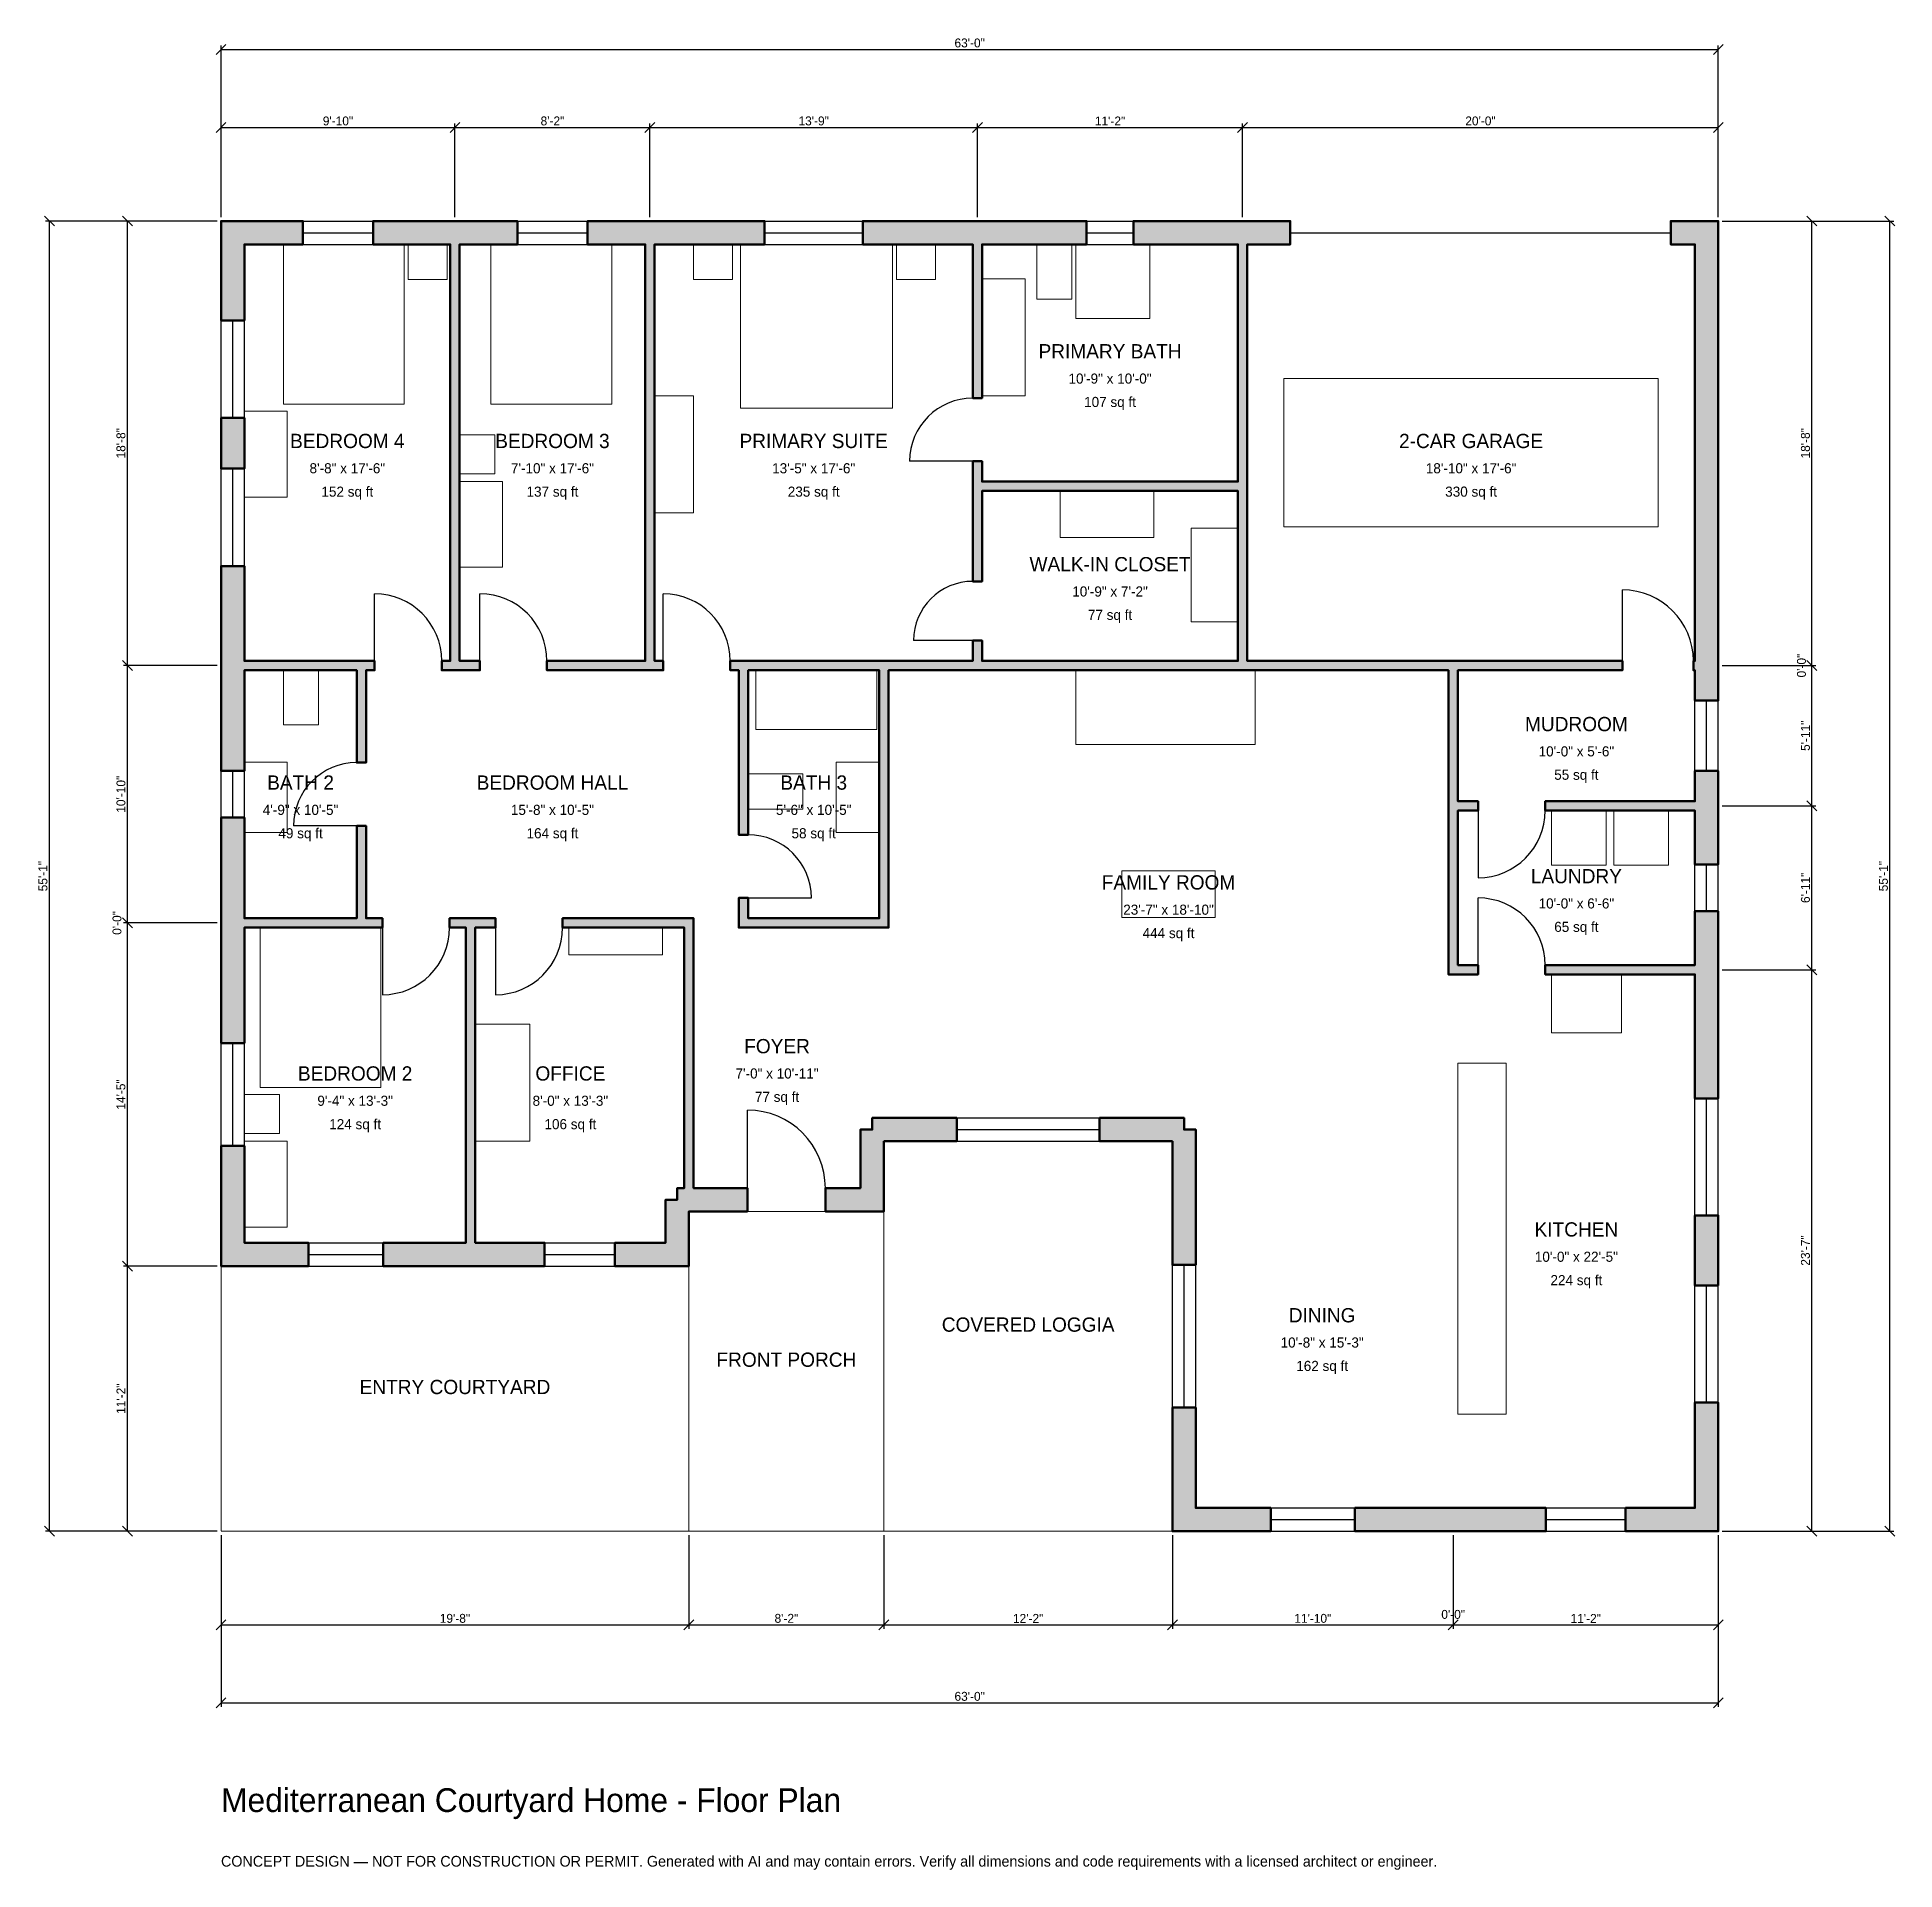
# Model space of a CAD drawing. Header units: inches. Extents: x -93 to 845, y -171 to 754.
import ezdxf
from ezdxf.enums import TextEntityAlignment as Align

# ---------------------------------------------------------------- set-up
doc = ezdxf.new("R2010")
doc.units = ezdxf.units.IN
doc.header["$MEASUREMENT"] = 0
doc.linetypes.add('DASHED', pattern=[0.6, 0.5, -0.1])
for name, color, linetype, lineweight in [('A-ANNO-DIMS', 1, 'Continuous', 13), ('A-ANNO-TEXT', 7, 'Continuous', 18), ('A-AREA-IDEN', 7, 'Continuous', 18), ('A-DOOR', 2, 'Continuous', 25), ('A-FLOR-FIXT', 9, 'Continuous', 13), ('A-FURN', 9, 'Continuous', 13), ('A-GLAZ', 4, 'Continuous', 25), ('A-SITE-PAVE', 8, 'Continuous', 13), ('A-WALL', 7, 'Continuous', 50), ('A-WALL-PATT', 8, 'Continuous', 13)]:
    doc.layers.add(name, color=color, linetype=linetype, lineweight=lineweight)
doc.dimstyles.new('PLAN', dxfattribs={"dimtxt": 4.5, "dimasz": 3, "dimexe": 2, "dimexo": 2, "dimgap": 1, "dimtad": 1, "dimdec": 0, "dimlunit": 4, "dimtsz": 2.5, "dimcen": 2.5, "dimclrd": 1, "dimclre": 1, "dimazin": 3, "dimtfac": 1, "dimtmove": 0, "dimatfit": 3})

msp = doc.modelspace()

# ---------------------------------------------------------------- hatches: boundary and pattern name
at = {"layer": 'A-WALL-PATT'}
h = msp.add_hatch(dxfattribs=at)
h.set_pattern_fill('ANSI31', color=8, scale=0.8)
h.paths.add_polyline_path([(120.0787, 133.8583), (81.8898, 133.8583), (81.8898, 145.6693), (120.0787, 145.6693), (123.622, 145.6693), (123.622, 304.7244), (115.3543, 304.7244), (115.3543, 309.4488), (123.622, 309.4488), (128.3465, 309.4488), (138.5827, 309.4488), (138.5827, 304.7244), (128.3465, 304.7244), (128.3465, 145.6693), (131.8898, 145.6693), (163.3858, 145.6693), (163.3858, 133.8583), (131.8898, 133.8583), (128.3465, 133.8583), (128.3465, 133.8582), (123.622, 133.8582), (123.622, 133.8583), (120.0787, 133.8583)])
h.paths.add_polyline_path([(11.811, 133.8583), (11.811, 133.8582), (0, 133.8582), (0, 133.8582), (0, 133.8583), (0, 133.8583), (0, 145.6693), (0, 145.6693), (0, 194.4882), (11.811, 194.4882), (11.811, 145.6693), (44.0945, 145.6693), (44.0945, 133.8583), (11.811, 133.8583)])
h.paths.add_polyline_path([(0, 301.1811), (0, 304.7244), (0, 304.7244), (0, 309.4488), (0, 309.4488), (0, 312.9921), (0, 360.2362), (11.811, 360.2362), (11.811, 312.9921), (11.811, 309.4488), (68.5039, 309.4488), (68.5039, 356.1024), (73.2283, 356.1024), (73.2283, 309.4488), (81.4961, 309.4488), (81.4961, 304.7244), (73.2283, 304.7244), (73.2283, 304.7244), (68.5039, 304.7244), (68.5039, 304.7244), (11.811, 304.7244), (11.811, 301.1811), (11.811, 246.4567), (0, 246.4567), (0, 301.1811)])
h.paths.add_polyline_path([(0, 431.1024), (0, 434.6457), (0, 434.6457), (0, 439.3701), (0, 439.3701), (0, 442.9134), (0, 487.2047), (11.811, 487.2047), (11.811, 442.9134), (11.811, 439.3701), (68.5039, 439.3701), (73.2283, 439.3701), (77.5591, 439.3701), (77.5591, 434.6457), (73.2283, 434.6457), (73.2283, 387.9921), (68.5039, 387.9921), (68.5039, 434.6457), (11.811, 434.6457), (11.811, 431.1024), (11.811, 383.8583), (0, 383.8583), (0, 431.1024)])
h.paths.add_polyline_path([(0, 562.0079), (11.811, 562.0079), (11.811, 536.4173), (0, 536.4173), (0, 562.0079)])
h.paths.add_polyline_path([(0, 649.6063), (0, 649.6063), (0, 661.4173), (0, 661.4173), (0, 661.4174), (0, 661.4174), (11.811, 661.4174), (11.811, 661.4173), (41.3386, 661.4173), (41.3386, 649.6063), (11.811, 649.6063), (11.811, 611.2205), (0, 611.2205), (0, 649.6063)])
h.paths.add_polyline_path([(112.2047, 661.4173), (115.748, 661.4173), (115.748, 661.4174), (120.4724, 661.4174), (120.4724, 661.4173), (124.0157, 661.4173), (149.6063, 661.4173), (149.6063, 649.6063), (124.0157, 649.6063), (120.4724, 649.6063), (120.4724, 439.3701), (130.7087, 439.3701), (130.7087, 434.6457), (120.4724, 434.6457), (115.748, 434.6457), (111.4173, 434.6457), (111.4173, 439.3701), (115.748, 439.3701), (115.748, 649.6063), (112.2047, 649.6063), (76.7717, 649.6063), (76.7717, 661.4173), (112.2047, 661.4173)])
h.paths.add_polyline_path([(210.6299, 661.4173), (214.1732, 661.4173), (214.1732, 661.4174), (218.8976, 661.4174), (218.8976, 661.4173), (222.4409, 661.4173), (274.4094, 661.4173), (274.4094, 649.6063), (222.4409, 649.6063), (218.8976, 649.6063), (218.8976, 439.3701), (223.2283, 439.3701), (223.2283, 434.6457), (218.8976, 434.6457), (214.1732, 434.6457), (164.5669, 434.6457), (164.5669, 439.3701), (214.1732, 439.3701), (214.1732, 649.6063), (210.6299, 649.6063), (185.0394, 649.6063), (185.0394, 661.4173), (210.6299, 661.4173)])
h.paths.add_polyline_path([(375.9843, 661.4173), (379.5276, 661.4173), (379.5276, 661.4174), (384.252, 661.4174), (384.252, 661.4173), (387.7953, 661.4173), (437.0079, 661.4173), (437.0079, 649.6063), (387.7953, 649.6063), (384.252, 649.6063), (384.252, 572.0472), (379.5276, 572.0472), (379.5276, 649.6063), (375.9843, 649.6063), (324.0157, 649.6063), (324.0157, 661.4173), (375.9843, 661.4173)])
h.paths.add_polyline_path([(509.8425, 661.4173), (513.3858, 661.4173), (513.3858, 661.4174), (518.1102, 661.4174), (518.1102, 661.4173), (521.6535, 661.4173), (539.7638, 661.4173), (539.7638, 649.6063), (521.6535, 649.6063), (518.1102, 649.6063), (518.1102, 529.9213), (518.1102, 525.1968), (518.1102, 525.1968), (518.1102, 439.3701), (619.685, 439.3701), (619.685, 439.3701), (707.4803, 439.3701), (707.4803, 434.6457), (624.4094, 434.6457), (624.4094, 434.6457), (624.4094, 368.5039), (634.6457, 368.5039), (634.6457, 363.7795), (624.4094, 363.7795), (624.4094, 285.8268), (634.6457, 285.8268), (634.6457, 281.1024), (624.4094, 281.1024), (619.685, 281.1024), (619.685, 285.8268), (619.685, 363.7795), (619.685, 368.5039), (619.685, 434.6457), (518.1102, 434.6457), (513.3858, 434.6457), (384.252, 434.6457), (379.5276, 434.6457), (337.0079, 434.6457), (337.0079, 309.4488), (337.0079, 304.7244), (332.2835, 304.7244), (266.1417, 304.7244), (261.4173, 304.7244), (261.4173, 309.4488), (261.4173, 319.685), (266.1417, 319.685), (266.1417, 309.4488), (332.2835, 309.4488), (332.2835, 434.6457), (266.1417, 434.6457), (266.1417, 351.5748), (261.4173, 351.5748), (261.4173, 434.6457), (257.0866, 434.6457), (257.0866, 439.3701), (261.4173, 439.3701), (266.1417, 439.3701), (332.2835, 439.3701), (337.0079, 439.3701), (379.5276, 439.3701), (379.5276, 449.6063), (384.252, 449.6063), (384.252, 439.3701), (513.3858, 439.3701), (513.3858, 525.1968), (384.252, 525.1968), (384.252, 479.5276), (379.5276, 479.5276), (379.5276, 525.1968), (379.5276, 525.1968), (379.5276, 529.9213), (379.5276, 540.1575), (384.252, 540.1575), (384.252, 529.9213), (513.3858, 529.9213), (513.3858, 649.6063), (509.8425, 649.6063), (460.6299, 649.6063), (460.6299, 661.4173), (509.8425, 661.4173)])
h.paths.add_polyline_path([(744.0945, 661.4173), (744.0945, 661.4174), (755.9055, 661.4174), (755.9055, 661.4173), (755.9056, 661.4173), (755.9056, 649.6063), (755.9055, 649.6063), (755.9055, 442.9134), (755.9055, 439.3701), (755.9056, 439.3701), (755.9056, 434.6457), (755.9055, 434.6457), (755.9055, 431.1024), (755.9055, 419.2913), (744.0945, 419.2913), (744.0945, 431.1024), (744.0945, 434.6457), (743.3071, 434.6457), (743.3071, 439.3701), (744.0945, 439.3701), (744.0945, 442.9134), (744.0945, 649.6063), (731.8898, 649.6063), (731.8898, 661.4173), (744.0945, 661.4173)])
h.paths.add_polyline_path([(755.9055, 372.0472), (755.9055, 368.5039), (755.9056, 368.5039), (755.9056, 363.7795), (755.9055, 363.7795), (755.9055, 360.2362), (755.9055, 336.6142), (744.0945, 336.6142), (744.0945, 360.2362), (744.0945, 363.7795), (668.5039, 363.7795), (668.5039, 368.5039), (744.0945, 368.5039), (744.0945, 372.0472), (744.0945, 383.8583), (755.9055, 383.8583), (755.9055, 372.0472)])
h.paths.add_polyline_path([(755.9055, 289.3701), (755.9055, 285.8268), (755.9056, 285.8268), (755.9056, 281.1024), (755.9055, 281.1024), (755.9055, 277.5591), (755.9055, 218.5039), (744.0945, 218.5039), (744.0945, 277.5591), (744.0945, 281.1024), (668.5039, 281.1024), (668.5039, 285.8268), (744.0945, 285.8268), (744.0945, 289.3701), (744.0945, 312.9921), (755.9055, 312.9921), (755.9055, 289.3701)])
h.paths.add_polyline_path([(755.9055, 124.0157), (744.0945, 124.0157), (744.0945, 159.4488), (755.9055, 159.4488), (755.9055, 124.0157)])
h.paths.add_polyline_path([(755.9055, 11.811), (755.9056, 11.811), (755.9056, 0), (755.9056, 0), (755.9055, 0), (755.9055, 0), (744.0945, 0), (744.0945, 0), (709.0551, 0), (709.0551, 11.811), (744.0945, 11.811), (744.0945, 64.9606), (755.9055, 64.9606), (755.9055, 11.811)])
h.paths.add_polyline_path([(627.9528, 0), (616.1417, 0), (572.4409, 0), (572.4409, 11.811), (616.1417, 11.811), (627.9528, 11.811), (668.8976, 11.811), (668.8976, 0), (627.9528, 0)])
h.paths.add_polyline_path([(492.126, 0), (492.126, 0), (480.315, 0), (480.315, 0), (480.3149, 0), (480.3149, 0), (480.3149, 11.811), (480.315, 11.811), (480.315, 62.4016), (492.126, 62.4016), (492.126, 11.811), (529.9213, 11.811), (529.9213, 0), (492.126, 0)])
h.paths.add_polyline_path([(480.315, 196.8504), (443.5039, 196.8504), (443.5039, 208.6614), (486.2205, 208.6614), (486.2205, 202.7559), (492.126, 202.7559), (492.126, 134.4488), (480.315, 134.4488), (480.315, 196.8504)])
h.paths.add_polyline_path([(334.6457, 196.8504), (334.6457, 173.2283), (334.6457, 173.2283), (334.6457, 161.4173), (334.6457, 161.4173), (334.6457, 161.4173), (322.8346, 161.4173), (322.8346, 161.4173), (305.1181, 161.4173), (305.1181, 173.2283), (322.8346, 173.2283), (322.8346, 202.7559), (328.7402, 202.7559), (328.7402, 208.6614), (371.4567, 208.6614), (371.4567, 196.8504), (334.6457, 196.8504)])
h.paths.add_polyline_path([(238.5827, 161.4173), (238.5827, 161.4173), (236.2205, 161.4173), (236.2205, 159.0551), (236.2205, 159.0551), (236.2205, 145.6693), (236.2205, 145.6693), (236.2205, 133.8583), (236.2205, 133.8583), (236.2205, 133.8582), (224.4094, 133.8582), (224.4094, 133.8583), (198.8189, 133.8583), (198.8189, 145.6693), (224.4094, 145.6693), (224.4094, 167.3228), (230.315, 167.3228), (230.315, 173.2283), (233.8583, 173.2283), (233.8583, 304.7244), (172.4409, 304.7244), (172.4409, 309.4488), (238.5827, 309.4488), (238.5827, 309.4488), (238.5827, 304.7244), (238.5827, 173.2283), (265.748, 173.2283), (265.748, 161.4173), (238.5827, 161.4173)])

# ---------------------------------------------------------------- linework, layer by layer
at = {"layer": 'A-DOOR', "linetype": 'DASHED'}
msp.add_line((539.7638, 655.5118), (731.8898, 655.5118), dxfattribs=at)
at = {"layer": 'A-DOOR'}
for p, q in [((379.5276, 540.1575), (347.6378, 540.1575)), ((77.5591, 439.3701), (77.5591, 473.2283)), ((130.7087, 439.3701), (130.7087, 473.2283)), ((223.2283, 439.3701), (223.2283, 473.2283)), ((707.4803, 439.3701), (707.4803, 475.1968)), ((379.5276, 449.6063), (349.6063, 449.6063)), ((634.6457, 363.7795), (634.6457, 329.9213)), ((68.5039, 356.1024), (36.6142, 356.1024)), ((266.1417, 319.685), (298.0315, 319.685)), ((634.6457, 285.8268), (634.6457, 319.685)), ((81.4961, 304.7244), (81.4961, 270.8661)), ((138.5827, 304.7244), (138.5827, 270.8661)), ((265.748, 173.2283), (265.748, 212.5984))]:
    msp.add_line(p, q, dxfattribs=at)
for centre, radius, start, end in [((379.5276, 540.1575), 31.8898, 90, 180), ((379.5276, 449.6063), 29.9213, 90, 180), ((77.5591, 439.3701), 33.8583, 0, 90), ((130.7087, 439.3701), 33.8583, 0, 90), ((223.2283, 439.3701), 33.8583, 0, 90), ((707.4803, 439.3701), 35.8268, 0, 90), ((68.5039, 356.1024), 31.8898, 90, 180), ((634.6457, 363.7795), 33.8583, 270, 360), ((266.1417, 319.685), 31.8898, 0, 90), ((634.6457, 285.8268), 33.8583, 0, 90), ((81.4961, 304.7244), 33.8583, 270, 360), ((138.5827, 304.7244), 33.8583, 270, 360), ((265.748, 173.2283), 39.3701, 0, 90)]:
    msp.add_arc(centre, radius, start, end, dxfattribs=at)
at = {"layer": 'A-FLOR-FIXT'}
for points in [[(411.811, 622.0472), (429.5276, 622.0472), (429.5276, 649.6063), (411.811, 649.6063)], [(431.4961, 612.2047), (468.8976, 612.2047), (468.8976, 649.6063), (431.4961, 649.6063)], [(384.252, 573.2283), (405.9055, 573.2283), (405.9055, 632.2835), (384.252, 632.2835)], [(31.4961, 407.0866), (49.2126, 407.0866), (49.2126, 434.6457), (31.4961, 434.6457)], [(270.0787, 404.7244), (331.1024, 404.7244), (331.1024, 434.6457), (270.0787, 434.6457)], [(11.811, 352.7559), (33.4646, 352.7559), (33.4646, 388.189), (11.811, 388.189)], [(310.6299, 352.7559), (332.2835, 352.7559), (332.2835, 388.189), (310.6299, 388.189)], [(266.1417, 364.5669), (293.7008, 364.5669), (293.7008, 382.2835), (266.1417, 382.2835)], [(624.4094, 59.0551), (648.8189, 59.0551), (648.8189, 236.2205), (624.4094, 236.2205)]]:
    msp.add_lwpolyline(points, close=True, dxfattribs=at)
at = {"layer": 'A-FURN'}
for points in [[(31.4961, 568.8976), (92.5197, 568.8976), (92.5197, 649.6063), (31.4961, 649.6063)], [(94.4882, 631.8898), (114.1732, 631.8898), (114.1732, 649.6063), (94.4882, 649.6063)], [(136.2205, 568.8976), (197.2441, 568.8976), (197.2441, 649.6063), (136.2205, 649.6063)], [(238.5827, 631.8898), (258.2677, 631.8898), (258.2677, 649.6063), (238.5827, 649.6063)], [(262.2047, 566.9291), (338.9764, 566.9291), (338.9764, 649.6063), (262.2047, 649.6063)], [(340.9449, 631.8898), (360.6299, 631.8898), (360.6299, 649.6063), (340.9449, 649.6063)], [(536.6142, 507.0866), (725.5906, 507.0866), (725.5906, 581.8898), (536.6142, 581.8898)], [(218.8976, 514.1732), (238.5827, 514.1732), (238.5827, 573.2283), (218.8976, 573.2283)], [(11.811, 522.0472), (33.4646, 522.0472), (33.4646, 565.3543), (11.811, 565.3543)], [(120.4724, 533.8583), (138.189, 533.8583), (138.189, 553.5433), (120.4724, 553.5433)], [(120.4724, 486.6142), (142.126, 486.6142), (142.126, 529.9213), (120.4724, 529.9213)], [(423.622, 501.5748), (470.8661, 501.5748), (470.8661, 525.1968), (423.622, 525.1968)], [(489.7638, 459.0551), (513.3858, 459.0551), (513.3858, 506.2992), (489.7638, 506.2992)], [(431.4961, 397.2441), (522.0472, 397.2441), (522.0472, 434.6457), (431.4961, 434.6457)], [(671.6535, 336.2205), (699.2126, 336.2205), (699.2126, 363.7795), (671.6535, 363.7795)], [(703.1496, 336.2205), (730.7087, 336.2205), (730.7087, 363.7795), (703.1496, 363.7795)], [(454.7244, 309.8425), (501.9685, 309.8425), (501.9685, 333.4646), (454.7244, 333.4646)], [(19.685, 224.0157), (80.7087, 224.0157), (80.7087, 304.7244), (19.685, 304.7244)], [(175.5906, 290.9449), (222.8346, 290.9449), (222.8346, 304.7244), (175.5906, 304.7244)], [(671.6535, 251.5748), (707.0866, 251.5748), (707.0866, 281.1024), (671.6535, 281.1024)], [(128.3465, 196.8504), (155.9055, 196.8504), (155.9055, 255.9055), (128.3465, 255.9055)], [(11.811, 200.7874), (29.5276, 200.7874), (29.5276, 220.4724), (11.811, 220.4724)], [(11.811, 153.5433), (33.4646, 153.5433), (33.4646, 196.8504), (11.811, 196.8504)]]:
    msp.add_lwpolyline(points, close=True, dxfattribs=at)
at = {"layer": 'A-GLAZ'}
for p, q in [((41.3386, 661.4173), (76.7717, 661.4173)), ((149.6063, 661.4173), (185.0394, 661.4173)), ((274.4094, 661.4173), (324.0157, 661.4173)), ((437.0079, 661.4173), (460.6299, 661.4173)), ((41.3386, 655.5118), (76.7717, 655.5118)), ((41.3386, 649.6063), (76.7717, 649.6063)), ((149.6063, 655.5118), (185.0394, 655.5118)), ((149.6063, 649.6063), (185.0394, 649.6063)), ((274.4094, 655.5118), (324.0157, 655.5118)), ((274.4094, 649.6063), (324.0157, 649.6063)), ((437.0079, 655.5118), (460.6299, 655.5118)), ((437.0079, 649.6063), (460.6299, 649.6063)), ((0, 562.0079), (0, 611.2205)), ((5.9055, 562.0079), (5.9055, 611.2205)), ((11.811, 562.0079), (11.811, 611.2205)), ((0, 487.2047), (0, 536.4173)), ((5.9055, 487.2047), (5.9055, 536.4173)), ((11.811, 487.2047), (11.811, 536.4173)), ((744.0945, 383.8583), (744.0945, 419.2913)), ((750, 383.8583), (750, 419.2913)), ((755.9055, 383.8583), (755.9055, 419.2913)), ((0, 360.2362), (0, 383.8583)), ((5.9055, 360.2362), (5.9055, 383.8583)), ((11.811, 360.2362), (11.811, 383.8583)), ((744.0945, 312.9921), (744.0945, 336.6142)), ((750, 312.9921), (750, 336.6142)), ((755.9055, 312.9921), (755.9055, 336.6142)), ((0, 194.4882), (0, 246.4567)), ((5.9055, 194.4882), (5.9055, 246.4567)), ((11.811, 194.4882), (11.811, 246.4567)), ((744.0945, 159.4488), (744.0945, 218.5039)), ((750, 159.4488), (750, 218.5039)), ((755.9055, 159.4488), (755.9055, 218.5039)), ((371.4567, 208.6614), (443.5039, 208.6614)), ((371.4567, 202.7559), (443.5039, 202.7559)), ((371.4567, 196.8504), (443.5039, 196.8504)), ((44.0945, 145.6693), (81.8898, 145.6693)), ((163.3858, 145.6693), (198.8189, 145.6693)), ((44.0945, 139.7638), (81.8898, 139.7638)), ((44.0945, 133.8583), (81.8898, 133.8583)), ((163.3858, 139.7638), (198.8189, 139.7638)), ((163.3858, 133.8583), (198.8189, 133.8583)), ((480.315, 62.4016), (480.315, 134.4488)), ((486.2205, 62.4016), (486.2205, 134.4488)), ((492.126, 62.4016), (492.126, 134.4488)), ((744.0945, 64.9606), (744.0945, 124.0157)), ((750, 64.9606), (750, 124.0157)), ((755.9055, 64.9606), (755.9055, 124.0157)), ((529.9213, 11.811), (572.4409, 11.811)), ((668.8976, 11.811), (709.0551, 11.811)), ((529.9213, 5.9055), (572.4409, 5.9055)), ((529.9213, 0), (572.4409, 0)), ((668.8976, 5.9055), (709.0551, 5.9055)), ((668.8976, 0), (709.0551, 0))]:
    msp.add_line(p, q, dxfattribs=at)
at = {"layer": 'A-SITE-PAVE', "linetype": 'DASHED'}
for points in [[(334.6457, 0), (480.315, 0), (480.315, 196.8504), (334.6457, 196.8504)], [(236.2205, 0), (334.6457, 0), (334.6457, 161.4173), (236.2205, 161.4173)], [(0, 0), (236.2205, 0), (236.2205, 133.8583), (0, 133.8583)]]:
    msp.add_lwpolyline(points, close=True, dxfattribs=at)
at = {"layer": 'A-WALL'}
for points in [[(0, 649.6063), (0, 649.6063), (0, 661.4173), (0, 661.4173), (0, 661.4174), (0, 661.4174), (11.811, 661.4174), (11.811, 661.4173), (41.3386, 661.4173), (41.3386, 649.6063), (11.811, 649.6063), (11.811, 611.2205), (0, 611.2205), (0, 649.6063)], [(112.2047, 661.4173), (115.748, 661.4173), (115.748, 661.4174), (120.4724, 661.4174), (120.4724, 661.4173), (124.0157, 661.4173), (149.6063, 661.4173), (149.6063, 649.6063), (124.0157, 649.6063), (120.4724, 649.6063), (120.4724, 439.3701), (130.7087, 439.3701), (130.7087, 434.6457), (120.4724, 434.6457), (115.748, 434.6457), (111.4173, 434.6457), (111.4173, 439.3701), (115.748, 439.3701), (115.748, 649.6063), (112.2047, 649.6063), (76.7717, 649.6063), (76.7717, 661.4173), (112.2047, 661.4173)], [(210.6299, 661.4173), (214.1732, 661.4173), (214.1732, 661.4174), (218.8976, 661.4174), (218.8976, 661.4173), (222.4409, 661.4173), (274.4094, 661.4173), (274.4094, 649.6063), (222.4409, 649.6063), (218.8976, 649.6063), (218.8976, 439.3701), (223.2283, 439.3701), (223.2283, 434.6457), (218.8976, 434.6457), (214.1732, 434.6457), (164.5669, 434.6457), (164.5669, 439.3701), (214.1732, 439.3701), (214.1732, 649.6063), (210.6299, 649.6063), (185.0394, 649.6063), (185.0394, 661.4173), (210.6299, 661.4173)], [(509.8425, 661.4173), (513.3858, 661.4173), (513.3858, 661.4174), (518.1102, 661.4174), (518.1102, 661.4173), (521.6535, 661.4173), (539.7638, 661.4173), (539.7638, 649.6063), (521.6535, 649.6063), (518.1102, 649.6063), (518.1102, 529.9213), (518.1102, 525.1968), (518.1102, 525.1968), (518.1102, 439.3701), (619.685, 439.3701), (619.685, 439.3701), (707.4803, 439.3701), (707.4803, 434.6457), (624.4094, 434.6457), (624.4094, 434.6457), (624.4094, 368.5039), (634.6457, 368.5039), (634.6457, 363.7795), (624.4094, 363.7795), (624.4094, 285.8268), (634.6457, 285.8268), (634.6457, 281.1024), (624.4094, 281.1024), (619.685, 281.1024), (619.685, 285.8268), (619.685, 363.7795), (619.685, 368.5039), (619.685, 434.6457), (518.1102, 434.6457), (513.3858, 434.6457), (384.252, 434.6457), (379.5276, 434.6457), (337.0079, 434.6457), (337.0079, 309.4488), (337.0079, 304.7244), (332.2835, 304.7244), (266.1417, 304.7244), (261.4173, 304.7244), (261.4173, 309.4488), (261.4173, 319.685), (266.1417, 319.685), (266.1417, 309.4488), (332.2835, 309.4488), (332.2835, 434.6457), (266.1417, 434.6457), (266.1417, 351.5748), (261.4173, 351.5748), (261.4173, 434.6457), (257.0866, 434.6457), (257.0866, 439.3701), (261.4173, 439.3701), (266.1417, 439.3701), (332.2835, 439.3701), (337.0079, 439.3701), (379.5276, 439.3701), (379.5276, 449.6063), (384.252, 449.6063), (384.252, 439.3701), (513.3858, 439.3701), (513.3858, 525.1968), (384.252, 525.1968), (384.252, 479.5276), (379.5276, 479.5276), (379.5276, 525.1968), (379.5276, 525.1968), (379.5276, 529.9213), (379.5276, 540.1575), (384.252, 540.1575), (384.252, 529.9213), (513.3858, 529.9213), (513.3858, 649.6063), (509.8425, 649.6063), (460.6299, 649.6063), (460.6299, 661.4173), (509.8425, 661.4173)], [(375.9843, 661.4173), (379.5276, 661.4173), (379.5276, 661.4174), (384.252, 661.4174), (384.252, 661.4173), (387.7953, 661.4173), (437.0079, 661.4173), (437.0079, 649.6063), (387.7953, 649.6063), (384.252, 649.6063), (384.252, 572.0472), (379.5276, 572.0472), (379.5276, 649.6063), (375.9843, 649.6063), (324.0157, 649.6063), (324.0157, 661.4173), (375.9843, 661.4173)], [(744.0945, 661.4173), (744.0945, 661.4174), (755.9055, 661.4174), (755.9055, 661.4173), (755.9056, 661.4173), (755.9056, 649.6063), (755.9055, 649.6063), (755.9055, 442.9134), (755.9055, 439.3701), (755.9056, 439.3701), (755.9056, 434.6457), (755.9055, 434.6457), (755.9055, 431.1024), (755.9055, 419.2913), (744.0945, 419.2913), (744.0945, 431.1024), (744.0945, 434.6457), (743.3071, 434.6457), (743.3071, 439.3701), (744.0945, 439.3701), (744.0945, 442.9134), (744.0945, 649.6063), (731.8898, 649.6063), (731.8898, 661.4173), (744.0945, 661.4173)], [(0, 562.0079), (11.811, 562.0079), (11.811, 536.4173), (0, 536.4173), (0, 562.0079)], [(0, 431.1024), (0, 434.6457), (0, 434.6457), (0, 439.3701), (0, 439.3701), (0, 442.9134), (0, 487.2047), (11.811, 487.2047), (11.811, 442.9134), (11.811, 439.3701), (68.5039, 439.3701), (73.2283, 439.3701), (77.5591, 439.3701), (77.5591, 434.6457), (73.2283, 434.6457), (73.2283, 387.9921), (68.5039, 387.9921), (68.5039, 434.6457), (11.811, 434.6457), (11.811, 431.1024), (11.811, 383.8583), (0, 383.8583), (0, 431.1024)], [(755.9055, 372.0472), (755.9055, 368.5039), (755.9056, 368.5039), (755.9056, 363.7795), (755.9055, 363.7795), (755.9055, 360.2362), (755.9055, 336.6142), (744.0945, 336.6142), (744.0945, 360.2362), (744.0945, 363.7795), (668.5039, 363.7795), (668.5039, 368.5039), (744.0945, 368.5039), (744.0945, 372.0472), (744.0945, 383.8583), (755.9055, 383.8583), (755.9055, 372.0472)], [(0, 301.1811), (0, 304.7244), (0, 304.7244), (0, 309.4488), (0, 309.4488), (0, 312.9921), (0, 360.2362), (11.811, 360.2362), (11.811, 312.9921), (11.811, 309.4488), (68.5039, 309.4488), (68.5039, 356.1024), (73.2283, 356.1024), (73.2283, 309.4488), (81.4961, 309.4488), (81.4961, 304.7244), (73.2283, 304.7244), (73.2283, 304.7244), (68.5039, 304.7244), (68.5039, 304.7244), (11.811, 304.7244), (11.811, 301.1811), (11.811, 246.4567), (0, 246.4567), (0, 301.1811)], [(755.9055, 289.3701), (755.9055, 285.8268), (755.9056, 285.8268), (755.9056, 281.1024), (755.9055, 281.1024), (755.9055, 277.5591), (755.9055, 218.5039), (744.0945, 218.5039), (744.0945, 277.5591), (744.0945, 281.1024), (668.5039, 281.1024), (668.5039, 285.8268), (744.0945, 285.8268), (744.0945, 289.3701), (744.0945, 312.9921), (755.9055, 312.9921), (755.9055, 289.3701)], [(120.0787, 133.8583), (81.8898, 133.8583), (81.8898, 145.6693), (120.0787, 145.6693), (123.622, 145.6693), (123.622, 304.7244), (115.3543, 304.7244), (115.3543, 309.4488), (123.622, 309.4488), (128.3465, 309.4488), (138.5827, 309.4488), (138.5827, 304.7244), (128.3465, 304.7244), (128.3465, 145.6693), (131.8898, 145.6693), (163.3858, 145.6693), (163.3858, 133.8583), (131.8898, 133.8583), (128.3465, 133.8583), (128.3465, 133.8582), (123.622, 133.8582), (123.622, 133.8583), (120.0787, 133.8583)], [(238.5827, 161.4173), (238.5827, 161.4173), (236.2205, 161.4173), (236.2205, 159.0551), (236.2205, 159.0551), (236.2205, 145.6693), (236.2205, 145.6693), (236.2205, 133.8583), (236.2205, 133.8583), (236.2205, 133.8582), (224.4094, 133.8582), (224.4094, 133.8583), (198.8189, 133.8583), (198.8189, 145.6693), (224.4094, 145.6693), (224.4094, 167.3228), (230.315, 167.3228), (230.315, 173.2283), (233.8583, 173.2283), (233.8583, 304.7244), (172.4409, 304.7244), (172.4409, 309.4488), (238.5827, 309.4488), (238.5827, 309.4488), (238.5827, 304.7244), (238.5827, 173.2283), (265.748, 173.2283), (265.748, 161.4173), (238.5827, 161.4173)], [(334.6457, 196.8504), (334.6457, 173.2283), (334.6457, 173.2283), (334.6457, 161.4173), (334.6457, 161.4173), (334.6457, 161.4173), (322.8346, 161.4173), (322.8346, 161.4173), (305.1181, 161.4173), (305.1181, 173.2283), (322.8346, 173.2283), (322.8346, 202.7559), (328.7402, 202.7559), (328.7402, 208.6614), (371.4567, 208.6614), (371.4567, 196.8504), (334.6457, 196.8504)], [(480.315, 196.8504), (443.5039, 196.8504), (443.5039, 208.6614), (486.2205, 208.6614), (486.2205, 202.7559), (492.126, 202.7559), (492.126, 134.4488), (480.315, 134.4488), (480.315, 196.8504)], [(11.811, 133.8583), (11.811, 133.8582), (0, 133.8582), (0, 133.8582), (0, 133.8583), (0, 133.8583), (0, 145.6693), (0, 145.6693), (0, 194.4882), (11.811, 194.4882), (11.811, 145.6693), (44.0945, 145.6693), (44.0945, 133.8583), (11.811, 133.8583)], [(755.9055, 124.0157), (744.0945, 124.0157), (744.0945, 159.4488), (755.9055, 159.4488), (755.9055, 124.0157)], [(492.126, 0), (492.126, 0), (480.315, 0), (480.315, 0), (480.3149, 0), (480.3149, 0), (480.3149, 11.811), (480.315, 11.811), (480.315, 62.4016), (492.126, 62.4016), (492.126, 11.811), (529.9213, 11.811), (529.9213, 0), (492.126, 0)], [(755.9055, 11.811), (755.9056, 11.811), (755.9056, 0), (755.9056, 0), (755.9055, 0), (755.9055, 0), (744.0945, 0), (744.0945, 0), (709.0551, 0), (709.0551, 11.811), (744.0945, 11.811), (744.0945, 64.9606), (755.9055, 64.9606), (755.9055, 11.811)], [(627.9528, 0), (616.1417, 0), (572.4409, 0), (572.4409, 11.811), (616.1417, 11.811), (627.9528, 11.811), (668.8976, 11.811), (668.8976, 0), (627.9528, 0)]]:
    msp.add_lwpolyline(points, close=True, dxfattribs=at)

# ---------------------------------------------------------------- texts
at = {"layer": 'A-ANNO-TEXT'}
for s, height, p in [('Mediterranean Courtyard Home - Floor Plan', 12, (0, -141.7323)), ('CONCEPT DESIGN — NOT FOR CONSTRUCTION OR PERMIT. Generated with AI and may contain errors. Verify all dimensions and code requirements with a licensed architect or engineer.', 5.4, (0, -169.2913))]:
    msp.add_text(s, height=height, dxfattribs=at).set_placement(p)
at = {"layer": 'A-AREA-IDEN'}
for s, height, p in [('PRIMARY BATH', 7.2, (448.8189, 595.6693)), ('10\'-9" x 10\'-0"', 5.1, (448.8189, 581.8898)), ('107 sq ft', 5.1, (448.8189, 570.0787)), ('BEDROOM 4', 7.2, (63.7795, 550.3937)), ('BEDROOM 3', 7.2, (167.3228, 550.3937)), ('PRIMARY SUITE', 7.2, (299.2126, 550.3937)), ('2-CAR GARAGE', 7.2, (631.1024, 550.3937)), ('8\'-8" x 17\'-6"', 5.1, (63.7795, 536.6142)), ('7\'-10" x 17\'-6"', 5.1, (167.3228, 536.6142)), ('13\'-5" x 17\'-6"', 5.1, (299.2126, 536.6142)), ('18\'-10" x 17\'-6"', 5.1, (631.1024, 536.6142)), ('152 sq ft', 5.1, (63.7795, 524.8031)), ('137 sq ft', 5.1, (167.3228, 524.8031)), ('235 sq ft', 5.1, (299.2126, 524.8031)), ('330 sq ft', 5.1, (631.1024, 524.8031)), ('WALK-IN CLOSET', 7.2, (448.8189, 488.189)), ('10\'-9" x 7\'-2"', 5.1, (448.8189, 474.4094)), ('77 sq ft', 5.1, (448.8189, 462.5984)), ('MUDROOM', 7.2, (684.252, 407.4803)), ('10\'-0" x 5\'-6"', 5.1, (684.252, 393.7008)), ('55 sq ft', 5.1, (684.252, 381.8898)), ('BATH 2', 7.2, (40.1575, 377.9528)), ('BEDROOM HALL', 7.2, (167.3228, 377.9528)), ('BATH 3', 7.2, (299.2126, 377.9528)), ('4\'-9" x 10\'-5"', 5.1, (40.1575, 364.1732)), ('15\'-8" x 10\'-5"', 5.1, (167.3228, 364.1732)), ('5\'-6" x 10\'-5"', 5.1, (299.2126, 364.1732)), ('49 sq ft', 5.1, (40.1575, 352.3622)), ('164 sq ft', 5.1, (167.3228, 352.3622)), ('58 sq ft', 5.1, (299.2126, 352.3622)), ('FAMILY ROOM', 7.2, (478.3465, 327.5591)), ('LAUNDRY', 7.2, (684.252, 330.7087)), ('10\'-0" x 6\'-6"', 5.1, (684.252, 316.9291)), ('23\'-7" x 18\'-10"', 5.1, (478.3465, 313.7795)), ('444 sq ft', 5.1, (478.3465, 301.9685)), ('65 sq ft', 5.1, (684.252, 305.1181)), ('FOYER', 7.2, (280.7087, 244.8819)), ('BEDROOM 2', 7.2, (67.7165, 231.1024)), ('OFFICE', 7.2, (176.378, 231.1024)), ('7\'-0" x 10\'-11"', 5.1, (280.7087, 231.1024)), ('9\'-4" x 13\'-3"', 5.1, (67.7165, 217.3228)), ('8\'-0" x 13\'-3"', 5.1, (176.378, 217.3228)), ('77 sq ft', 5.1, (280.7087, 219.2913)), ('124 sq ft', 5.1, (67.7165, 205.5118)), ('106 sq ft', 5.1, (176.378, 205.5118)), ('KITCHEN', 7.2, (684.252, 152.3622)), ('10\'-0" x 22\'-5"', 5.1, (684.252, 138.5827)), ('224 sq ft', 5.1, (684.252, 126.7717)), ('DINING', 7.2, (555.9055, 109.0551)), ('COVERED LOGGIA', 7.2, (407.4803, 104.3307)), ('10\'-8" x 15\'-3"', 5.1, (555.9055, 95.2756)), ('FRONT PORCH', 7.2, (285.4331, 86.6142)), ('162 sq ft', 5.1, (555.9055, 83.4646)), ('ENTRY COURTYARD', 7.2, (118.1102, 72.8346))]:
    msp.add_text(s, height=height, dxfattribs=at).set_placement(p, align=Align.MIDDLE_CENTER)

# ---------------------------------------------------------------- dimensions: what is measured, and where the dimension line sits
at = {"layer": 'A-ANNO-DIMS'}
for base, p1, p2, text in [((0, 748.0315), (0, 661.4173), (755.9055, 661.4173), '63\'-0"'), ((0, 708.6614), (0, 661.4173), (118.1102, 661.4173), '9\'-10"'), ((118.1102, 708.6614), (118.1102, 661.4173), (216.5354, 661.4173), '8\'-2"'), ((216.5354, 708.6614), (216.5354, 661.4173), (381.8898, 661.4173), '13\'-9"'), ((381.8898, 708.6614), (381.8898, 661.4173), (515.748, 661.4173), '11\'-2"'), ((515.748, 708.6614), (515.748, 661.4173), (755.9055, 661.4173), '20\'-0"'), ((0, -47.2441), (0, 0), (236.2205, 0), '19\'-8"'), ((0, -86.6142), (0, 0), (755.9055, 0), '63\'-0"'), ((236.2205, -47.2441), (236.2205, 0), (334.6457, 0), '8\'-2"'), ((334.6457, -47.2441), (334.6457, 0), (480.315, 0), '12\'-2"'), ((480.315, -47.2441), (480.315, 0), (622.0472, 0), '11\'-10"'), ((622.0472, -47.2441), (622.0472, 0), (622.0472, 0), '0\'-0"'), ((622.0472, -47.2441), (622.0472, 0), (755.9055, 0), '11\'-2"')]:
    msp.add_linear_dim(base=base, p1=p1, p2=p2, text=text, dimstyle='PLAN', dxfattribs=at).render()
for base, p1, p2, text in [((-86.6142, 0), (0, 0), (0, 661.4173), '55\'-1"'), ((-47.2441, 437.0079), (0, 437.0079), (0, 661.4173), '18\'-8"'), ((803.1496, 437.0079), (755.9055, 437.0079), (755.9055, 661.4173), '18\'-8"'), ((842.5197, 0), (755.9055, 0), (755.9055, 661.4173), '55\'-1"'), ((803.1496, 437.0079), (755.9055, 437.0079), (755.9055, 437.0079), '0\'-0"'), ((-47.2441, 307.0866), (0, 307.0866), (0, 437.0079), '10\'-10"'), ((803.1496, 366.1417), (755.9055, 366.1417), (755.9055, 437.0079), '5\'-11"'), ((803.1496, 283.4646), (755.9055, 283.4646), (755.9055, 366.1417), '6\'-11"'), ((-47.2441, 307.0866), (0, 307.0866), (0, 307.0866), '0\'-0"'), ((-47.2441, 133.8583), (0, 133.8583), (0, 307.0866), '14\'-5"'), ((803.1496, 0), (755.9055, 0), (755.9055, 283.4646), '23\'-7"'), ((-47.2441, 0), (0, 0), (0, 133.8583), '11\'-2"')]:
    msp.add_linear_dim(base=base, p1=p1, p2=p2, angle=90, text=text, dimstyle='PLAN', dxfattribs=at).render()

doc.saveas('drawing.dxf')
